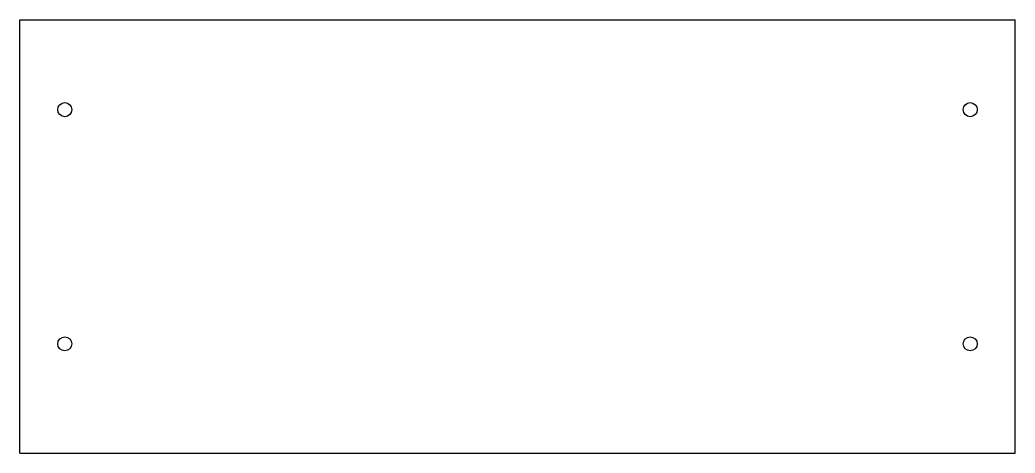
# Model space of a CAD drawing. Header units: millimetres. Extents: x -208 to 48, y -111 to 0.
import ezdxf

# ---------------------------------------------------------------- set-up
doc = ezdxf.new("R2010")
doc.units = ezdxf.units.MM

msp = doc.modelspace()

# ---------------------------------------------------------------- linework, layer by layer
at = {"color": 7, "linetype": 'Continuous', "lineweight": 25}
for p, q in [((-207.5, 0), (47.5, 0)), ((-207.5, -111), (-207.5, 0)), ((47.5, -111), (47.5, 0)), ((-207.5, -111), (47.5, -111))]:
    msp.add_line(p, q, dxfattribs=at)
for centre in [(-196, -23), (36, -23), (-196, -83), (36, -83)]:
    msp.add_circle(centre, 1.8, dxfattribs=at)

doc.saveas('drawing.dxf')
